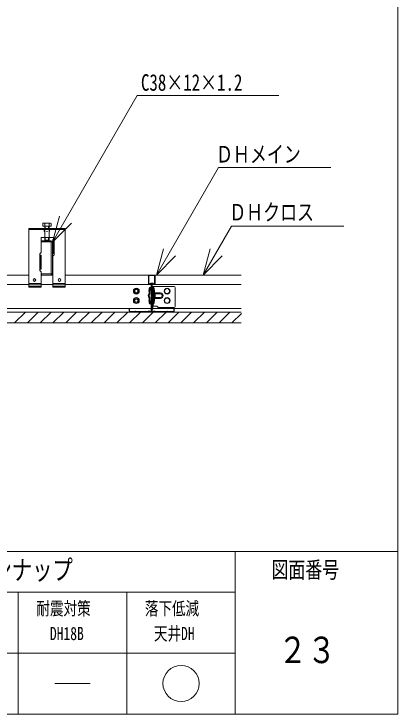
# Model space of a CAD drawing. Units: millimetres, scale not verified. Extents: x -205 to 205, y -142 to 142.
# Drawn here: x 162.5 to 205, y -142.5 to -65 of the extents above; entities that cross this region are included whole.
import ezdxf
from ezdxf.enums import TextEntityAlignment as Align

# ---------------------------------------------------------------- set-up
doc = ezdxf.new("R2010")
doc.units = ezdxf.units.MM
doc.header["$LTSCALE"] = 0.25
for name, color, linetype, lineweight in [('2-1_2-0', 7, 'Continuous', 18), ('2-3_2-2', 7, 'Continuous', 18), ('F-1_F-0 図枠', 7, 'Continuous', 18)]:
    doc.layers.add(name, color=color, linetype=linetype, lineweight=lineweight)
doc.styles.add('ＭＳ ゴシック', font='')
doc.styles.get('ＭＳ ゴシック').set_extended_font_data('MS Gothic')

msp = doc.modelspace()

# ---------------------------------------------------------------- linework, layer by layer
at = {"layer": '2-1_2-0'}
for p, q in [((165.8199, -88.155), (166.5127, -88.155)), ((165.9353, -88.205), (165.9353, -88.505)), ((166.3972, -88.205), (166.3972, -88.505)), ((166.6282, -88.205), (166.6282, -88.505)), ((164.1663, -88.755), (164.1663, -95.255)), ((166.1663, -88.755), (164.1663, -88.755)), ((164.1663, -88.755), (164.1663, -95.255)), ((166.1663, -88.875), (164.1663, -88.875)), ((165.8663, -88.9391), (165.8663, -89.0691)), ((165.9593, -89.0691), (165.8663, -89.0691)), ((165.9163, -88.505), (165.9163, -88.755)), ((165.9163, -88.755), (165.9163, -89.755)), ((165.9863, -88.505), (165.9863, -88.755)), ((166.1663, -89.0691), (166.1018, -89.0691)), ((166.1663, -88.755), (168.1663, -88.755)), ((166.1663, -88.875), (168.1663, -88.875)), ((166.1663, -89.0691), (166.2308, -89.0691)), ((166.3463, -88.505), (166.3463, -88.755)), ((166.3732, -89.0691), (166.4663, -89.0691)), ((166.4163, -88.505), (166.4163, -88.755)), ((166.4163, -88.755), (166.4163, -89.755)), ((166.4663, -88.9391), (166.4663, -89.0691)), ((168.1663, -88.755), (168.1663, -95.255)), ((165.5313, -89.755), (166.1663, -89.755)), ((165.9163, -89.755), (165.9163, -90.035)), ((165.9863, -89.755), (165.9863, -90.105)), ((166.9513, -89.755), (166.1663, -89.755)), ((166.3463, -89.755), (166.3463, -90.105)), ((166.9513, -91.655), (166.9513, -89.755)), ((165.5663, -90.105), (166.5863, -90.105)), ((165.5663, -90.105), (165.5663, -90.225)), ((165.5663, -90.225), (166.5863, -90.225)), ((165.9863, -90.105), (165.9163, -90.035)), ((166.3463, -90.105), (166.4163, -90.035)), ((166.6463, -90.285), (166.6463, -93.725)), ((166.7663, -90.285), (166.7663, -93.725)), ((166.9513, -89.955), (166.8013, -89.955)), ((166.8013, -91.505), (166.8013, -89.955)), ((166.9213, -91.505), (166.9213, -89.955)), ((165.3813, -93.405), (165.3813, -91.555)), ((165.3813, -91.705), (165.5313, -91.705)), ((165.4113, -93.255), (165.4113, -91.705)), ((165.5313, -93.255), (165.5313, -91.705)), ((166.8013, -91.505), (166.9513, -91.505)), ((166.9513, -91.655), (166.8013, -91.805)), ((166.8013, -91.805), (166.8013, -95.255)), ((165.3813, -93.255), (165.5313, -93.255)), ((165.3813, -93.405), (165.5313, -93.555)), ((165.5313, -93.555), (165.5313, -95.255)), ((164.1663, -93.905), (160.5167, -93.905)), ((166.8013, -93.905), (165.5313, -93.905)), ((165.5663, -93.905), (165.5663, -93.785)), ((166.5863, -93.785), (165.5663, -93.785)), ((187.6504, -93.905), (168.1663, -93.905)), ((177.3905, -94.005), (177.3905, -94.865)), ((177.4405, -94.865), (177.4405, -94.005)), ((177.4905, -93.905), (178.0205, -93.905)), ((177.4905, -93.955), (178.0205, -93.955)), ((178.0705, -94.865), (178.0705, -94.005)), ((178.1205, -94.005), (178.1205, -94.865)), ((164.1663, -94.965), (160.5167, -94.965)), ((164.1663, -94.8332), (165.5313, -94.8332)), ((164.1663, -94.9103), (165.5313, -94.9103)), ((164.1663, -95.135), (165.5313, -95.135)), ((164.1663, -95.255), (165.5313, -95.255)), ((166.8013, -94.965), (165.5313, -94.965)), ((168.1663, -94.8332), (166.8013, -94.8332)), ((168.1663, -94.9103), (166.8013, -94.9103)), ((168.1663, -95.135), (166.8013, -95.135)), ((168.1663, -95.255), (166.8013, -95.255)), ((187.6504, -94.965), (168.1663, -94.965)), ((177.5276, -94.8986), (177.6018, -94.8244)), ((177.5612, -94.9357), (177.6372, -94.8597)), ((177.6045, -95.235), (177.7055, -95.235)), ((177.6045, -95.285), (177.7055, -95.285)), ((177.7055, -94.888), (177.7055, -97.905)), ((177.7555, -94.888), (177.7555, -97.905)), ((177.8055, -94.888), (177.8055, -97.905)), ((177.9064, -95.235), (177.8055, -95.235)), ((177.9064, -95.285), (177.8055, -95.285)), ((177.8255, -95.185), (177.8255, -97.335)), ((177.9355, -95.185), (177.8255, -95.185)), ((177.9498, -94.9357), (177.8738, -94.8597)), ((177.9834, -94.8986), (177.9091, -94.8244)), ((177.9255, -97.335), (177.9255, -95.185)), ((177.9355, -95.185), (180.2555, -95.185)), ((180.3555, -95.285), (180.3555, -97.385)), ((177.4365, -95.6522), (177.4717, -95.4522)), ((177.4913, -95.652), (177.4365, -95.652)), ((177.4638, -95.7038), (177.4365, -95.652)), ((177.4567, -95.9307), (177.4638, -95.7038)), ((177.4954, -95.7038), (177.4638, -95.7038)), ((177.4717, -95.452), (177.4746, -95.3609)), ((177.4717, -95.452), (177.5218, -95.452)), ((177.4854, -95.685), (177.5207, -95.485)), ((177.5355, -95.685), (177.4854, -95.685)), ((177.5128, -95.7368), (177.4854, -95.685)), ((177.5067, -95.9323), (177.5128, -95.7368)), ((177.5628, -95.7368), (177.5128, -95.7368)), ((177.5355, -95.685), (177.5708, -95.485)), ((177.5628, -95.7368), (177.5355, -95.685)), ((177.5566, -95.9339), (177.5746, -95.3641)), ((177.6045, -95.335), (177.7055, -95.335)), ((177.9064, -95.335), (177.8055, -95.335)), ((177.8255, -95.335), (177.9255, -95.335)), ((177.9255, -96.005), (177.8255, -96.005)), ((178.7255, -95.885), (177.9255, -95.885)), ((178.7255, -95.985), (177.9255, -95.985)), ((177.9543, -95.9339), (177.9364, -95.3641)), ((177.9755, -95.685), (177.9402, -95.485)), ((177.9402, -95.485), (177.9902, -95.485)), ((177.9481, -95.7368), (177.9755, -95.685)), ((177.9481, -95.7368), (177.9981, -95.7368)), ((177.9755, -95.685), (178.0255, -95.685)), ((177.9902, -95.485), (177.9864, -95.3625)), ((178.0392, -95.452), (177.9892, -95.452)), ((178.0255, -95.685), (177.9902, -95.485)), ((177.9981, -95.7368), (178.0255, -95.685)), ((178.0043, -95.9323), (177.9981, -95.7368)), ((178.0156, -95.7038), (178.0471, -95.7038)), ((178.0197, -95.652), (178.0745, -95.652)), ((178.0392, -95.452), (178.0363, -95.3609)), ((178.0745, -95.6522), (178.0392, -95.4522)), ((178.0471, -95.7038), (178.0745, -95.652)), ((178.0543, -95.9307), (178.0471, -95.7038)), ((177.4638, -96.6662), (177.4365, -96.718)), ((177.4365, -96.7178), (177.4717, -96.9178)), ((177.4913, -96.718), (177.4365, -96.718)), ((177.4567, -96.4393), (177.4638, -96.6662)), ((177.4954, -96.6662), (177.4638, -96.6662)), ((177.5128, -96.6332), (177.4854, -96.685)), ((177.4854, -96.685), (177.5207, -96.885)), ((177.5355, -96.685), (177.4854, -96.685)), ((177.5067, -96.4377), (177.4953, -96.4075)), ((177.5067, -96.4377), (177.5128, -96.6332)), ((177.5628, -96.6332), (177.5128, -96.6332)), ((177.5628, -96.6332), (177.5355, -96.685)), ((177.5355, -96.685), (177.5708, -96.885)), ((177.5566, -96.4361), (177.5746, -97.0059)), ((177.8255, -96.365), (177.9255, -96.365)), ((178.7255, -96.385), (177.9255, -96.385)), ((178.7255, -96.485), (177.9255, -96.485)), ((177.9543, -96.4361), (177.9364, -97.0059)), ((177.9755, -96.685), (177.9402, -96.885)), ((177.9481, -96.6332), (177.9981, -96.6332)), ((177.9481, -96.6332), (177.9755, -96.685)), ((177.9755, -96.685), (178.0255, -96.685)), ((178.0255, -96.685), (177.9902, -96.885)), ((178.0043, -96.4377), (177.9981, -96.6332)), ((177.9981, -96.6332), (178.0255, -96.685)), ((178.0156, -96.6662), (178.0471, -96.6662)), ((178.0197, -96.718), (178.0745, -96.718)), ((178.0745, -96.7178), (178.0392, -96.9178)), ((178.0543, -96.4393), (178.0471, -96.6662)), ((178.0471, -96.6662), (178.0745, -96.718)), ((187.6504, -97.605), (160.5167, -97.605)), ((175.2555, -97.905), (175.2555, -97.605)), ((175.2555, -97.605), (175.3055, -97.605)), ((175.3055, -97.605), (175.3055, -97.905)), ((177.4717, -96.918), (177.4746, -97.0091)), ((177.4717, -96.918), (177.5218, -96.918)), ((177.5207, -96.885), (177.5246, -97.0075)), ((177.5708, -96.885), (177.5207, -96.885)), ((177.6045, -97.035), (177.7055, -97.035)), ((177.6045, -97.085), (177.7055, -97.085)), ((177.6045, -97.135), (177.7055, -97.135)), ((177.7055, -97.395), (177.8755, -97.395)), ((177.9064, -97.035), (177.8055, -97.035)), ((177.9064, -97.085), (177.8055, -97.085)), ((177.9064, -97.135), (177.8055, -97.135)), ((177.8255, -97.035), (177.9255, -97.035)), ((177.8255, -97.335), (178.3255, -97.335)), ((177.9402, -96.885), (177.9902, -96.885)), ((177.9902, -96.885), (177.9864, -97.0075)), ((178.0392, -96.918), (177.9892, -96.918)), ((178.0392, -96.918), (178.0363, -97.0091)), ((178.3255, -97.335), (178.4755, -97.485)), ((178.4755, -97.485), (180.2555, -97.485)), ((180.2555, -97.905), (180.2555, -97.605)), ((187.6504, -98.005), (155.5167, -98.005)), ((162.5878, -99.205), (163.7878, -98.005)), ((164.002, -99.205), (165.202, -98.005)), ((165.4162, -99.205), (166.6162, -98.005)), ((166.8304, -99.205), (168.0304, -98.005)), ((168.2446, -99.205), (169.4446, -98.005)), ((169.6588, -99.205), (170.8588, -98.005)), ((171.0731, -99.205), (172.2731, -98.005)), ((172.4873, -99.205), (173.6873, -98.005)), ((173.9015, -99.205), (175.1015, -98.005)), ((175.3157, -99.205), (176.5157, -98.005)), ((175.3555, -97.955), (175.9282, -97.955)), ((175.3555, -98.005), (175.9282, -98.005)), ((175.956, -97.9355), (175.9423, -97.9491)), ((175.9913, -97.9709), (175.9777, -97.9845)), ((176.0196, -97.9709), (176.0333, -97.9845)), ((176.0686, -97.9491), (176.055, -97.9355)), ((176.0989, -97.955), (176.0828, -97.955)), ((176.0989, -98.005), (176.0828, -98.005)), ((176.212, -97.955), (176.2689, -97.955)), ((176.212, -98.005), (176.2689, -98.005)), ((176.382, -97.955), (176.4389, -97.955)), ((176.4389, -98.005), (176.382, -98.005)), ((176.552, -97.955), (176.6089, -97.955)), ((176.6089, -98.005), (176.552, -98.005)), ((176.722, -97.955), (176.7789, -97.955)), ((176.722, -98.005), (176.7789, -98.005)), ((176.7299, -99.205), (177.9299, -98.005)), ((176.892, -97.955), (176.9489, -97.955)), ((176.9489, -98.005), (176.892, -98.005)), ((177.3503, -97.955), (177.062, -97.955)), ((177.062, -98.005), (177.349, -98.005)), ((177.381, -97.9407), (177.3965, -97.9222)), ((177.4348, -97.9543), (177.4193, -97.9729)), ((177.4961, -97.9543), (177.5117, -97.9729)), ((177.55, -97.9407), (177.5344, -97.9222)), ((177.6555, -97.955), (177.5806, -97.955)), ((177.5806, -98.005), (177.6555, -98.005)), ((177.8555, -97.955), (177.9303, -97.955)), ((177.9303, -98.005), (177.8555, -98.005)), ((177.961, -97.9407), (177.9765, -97.9222)), ((178.0148, -97.9543), (177.9993, -97.9729)), ((178.0761, -97.9543), (178.0917, -97.9729)), ((178.13, -97.9407), (178.1144, -97.9222)), ((178.1441, -99.205), (179.3441, -98.005)), ((178.1606, -97.955), (178.4489, -97.955)), ((178.162, -98.005), (178.4489, -98.005)), ((178.6189, -97.955), (178.562, -97.955)), ((178.562, -98.005), (178.6189, -98.005)), ((178.7889, -97.955), (178.732, -97.955)), ((178.732, -98.005), (178.7889, -98.005)), ((178.9589, -97.955), (178.902, -97.955)), ((178.902, -98.005), (178.9589, -98.005)), ((179.1289, -97.955), (179.072, -97.955)), ((179.072, -98.005), (179.1289, -98.005)), ((179.2989, -97.955), (179.242, -97.955)), ((179.242, -98.005), (179.2989, -98.005)), ((179.412, -97.955), (179.4282, -97.955)), ((179.412, -98.005), (179.4282, -98.005)), ((179.4423, -97.9491), (179.456, -97.9355)), ((179.4913, -97.9709), (179.4777, -97.9845)), ((179.5196, -97.9709), (179.5333, -97.9845)), ((179.555, -97.9355), (179.5686, -97.9491)), ((179.5583, -99.205), (180.7583, -98.005)), ((180.1555, -97.955), (179.5828, -97.955)), ((180.1555, -98.005), (179.5828, -98.005)), ((180.9725, -99.205), (182.1725, -98.005)), ((182.3868, -99.205), (183.5868, -98.005)), ((183.801, -99.205), (185.001, -98.005)), ((185.2152, -99.205), (186.4152, -98.005)), ((186.6294, -99.205), (187.6792, -98.1552))]:
    msp.add_line(p, q, dxfattribs=at)
for points in [[(165.7044, -88.205), (165.7044, -88.505), (166.6282, -88.505)], [(165.3813, -91.555), (165.5313, -91.405), (165.5313, -89.755)], [(166.4163, -89.755), (166.4163, -90.035), (165.9163, -90.035)], [(187.6504, -99.205), (155.5167, -99.205), (155.5167, -93.905)], [(177.5708, -95.485), (177.5207, -95.485), (177.5246, -95.3625)], [(177.7055, -97.695), (177.8755, -97.695), (177.8755, -97.395)], [(180.2555, -97.605), (180.2055, -97.605), (180.2055, -97.905)]]:
    msp.add_lwpolyline(points, dxfattribs=at)
for centre, radius in [((164.7738, -94.455), 0.15), ((167.5588, -94.4543), 0.15), ((176.0555, -95.685), 0.325), ((176.0555, -95.685), 0.275), ((176.0555, -95.685), 0.175), ((179.4555, -95.685), 0.325), ((179.4555, -95.685), 0.275), ((176.0555, -96.735), 0.325), ((176.0555, -96.735), 0.275), ((176.0555, -96.735), 0.175), ((179.4555, -96.735), 0.325), ((179.4555, -96.735), 0.275)]:
    msp.add_circle(centre, radius, dxfattribs=at)
for centre, radius, start, end in [((165.8199, -88.3133), 0.1583, 43.17355, 136.82645), ((166.1663, -88.7133), 0.5583, 65.5673, 114.4327), ((166.5127, -88.3133), 0.1583, 43.17355, 136.82645), ((166.5863, -90.285), 0.18, 0, 90), ((166.5863, -90.285), 0.06, 0, 90), ((166.5863, -93.725), 0.18, 270, 0), ((166.5863, -93.725), 0.06, 270, 0), ((177.4905, -94.005), 0.1, 90, 180), ((177.4905, -94.005), 0.05, 90, 180), ((178.0205, -94.005), 0.1, 0, 90), ((178.0205, -94.005), 0.05, 0, 90), ((177.4905, -94.865), 0.1, 180, 315), ((177.4905, -94.865), 0.05, 180, 317.84797), ((177.6045, -95.365), 0.13, 90, 178.19815), ((177.6045, -95.365), 0.08, 90, 178.19815), ((177.6655, -94.888), 0.09, 0, 135), ((177.6655, -94.888), 0.04, 0, 135), ((177.8455, -94.888), 0.09, 45, 180), ((177.8455, -94.888), 0.04, 45, 180), ((177.9064, -95.365), 0.13, 1.80185, 90), ((177.9064, -95.365), 0.08, 1.80185, 90), ((178.0205, -94.865), 0.1, 225, 0), ((178.0205, -94.865), 0.05, 222.15203, 0), ((180.2555, -95.285), 0.1, 0, 90), ((177.7655, -96.185), 0.4, 140.5317, 219.4683), ((177.7655, -96.185), 0.35, 140.5317, 219.4683), ((177.7655, -96.185), 0.3, 140.5317, 219.4683), ((177.4567, -95.9307), 0.05, 320.5317, 358.19815), ((177.4567, -95.9307), 0.1, 320.5317, 358.19815), ((177.6045, -95.365), 0.03, 90, 178.19815), ((177.9064, -95.365), 0.03, 1.80185, 90), ((178.0543, -95.9307), 0.1, 181.80185, 219.4683), ((177.7455, -96.185), 0.3, 320.5317, 39.4683), ((178.0543, -95.9307), 0.05, 181.80185, 219.4683), ((177.7455, -96.185), 0.35, 320.5317, 39.4683), ((177.7455, -96.185), 0.4, 320.5317, 39.4683), ((178.7255, -96.185), 0.3, 270, 90), ((178.7255, -96.185), 0.2, 270, 90), ((177.4567, -96.4393), 0.1, 1.80185, 39.4683), ((178.0543, -96.4393), 0.1, 140.5317, 178.19815), ((178.0543, -96.4393), 0.05, 140.5317, 178.19815), ((177.6045, -97.005), 0.13, 181.80185, 270), ((177.6045, -97.005), 0.08, 181.80185, 270), ((177.6045, -97.005), 0.03, 181.80185, 270), ((177.9064, -97.005), 0.03, 270, 358.19815), ((177.9064, -97.005), 0.08, 270, 358.19815), ((177.9064, -97.005), 0.13, 270, 358.19815), ((180.2555, -97.385), 0.1, 270, 0), ((175.3555, -97.905), 0.1, 180, 270), ((175.3555, -97.905), 0.05, 180, 270), ((175.9282, -97.935), 0.02, 270, 315), ((175.9282, -97.935), 0.07, 270, 315), ((176.0055, -97.985), 0.07, 45, 135), ((176.0055, -97.985), 0.02, 45, 135), ((176.0828, -97.935), 0.07, 225, 270), ((176.0828, -97.935), 0.02, 225, 270), ((176.0989, -97.935), 0.02, 270, 308.94244), ((176.0989, -97.935), 0.07, 270, 308.94244), ((176.1555, -98.005), 0.07, 51.05756, 128.94244), ((176.1555, -98.005), 0.02, 53.1301, 128.94244), ((176.212, -97.935), 0.07, 231.05756, 270), ((176.212, -97.935), 0.02, 231.05756, 270), ((176.2689, -97.935), 0.02, 270, 308.94244), ((176.2689, -97.935), 0.07, 270, 308.94244), ((176.3255, -98.005), 0.07, 51.05756, 128.94244), ((176.3255, -98.005), 0.02, 51.05756, 126.8699), ((176.382, -97.935), 0.07, 231.05756, 270), ((176.382, -97.935), 0.02, 231.05756, 270), ((176.4389, -97.935), 0.02, 270, 308.94244), ((176.4389, -97.935), 0.07, 270, 308.94244), ((176.4955, -98.005), 0.07, 51.05756, 128.94244), ((176.4955, -98.005), 0.02, 51.05756, 126.8699), ((176.552, -97.935), 0.07, 231.05756, 270), ((176.552, -97.935), 0.02, 231.05756, 270), ((176.6089, -97.935), 0.02, 270, 308.94244), ((176.6089, -97.935), 0.07, 270, 308.94244), ((176.6655, -98.005), 0.07, 51.05756, 128.94244), ((176.6655, -98.005), 0.02, 51.05756, 126.8699), ((176.722, -97.935), 0.07, 231.05756, 270), ((176.722, -97.935), 0.02, 231.05756, 270), ((176.7789, -97.935), 0.02, 270, 308.94244), ((176.7789, -97.935), 0.07, 270, 308.94244), ((176.8355, -98.005), 0.07, 51.05756, 128.94244), ((176.8355, -98.005), 0.02, 51.05756, 126.8699), ((176.892, -97.935), 0.07, 231.05756, 270), ((176.892, -97.935), 0.02, 231.05756, 270), ((176.9489, -97.935), 0.02, 270, 308.94244), ((176.9489, -97.935), 0.07, 270, 308.94244), ((177.0055, -98.005), 0.07, 51.05756, 128.94244), ((177.0055, -98.005), 0.02, 51.05756, 126.8699), ((177.062, -97.935), 0.07, 231.05756, 270), ((177.062, -97.935), 0.02, 231.05756, 270), ((177.3503, -97.915), 0.04, 270, 320), ((177.3503, -97.915), 0.09, 270, 320), ((177.4655, -97.98), 0.09, 40, 140), ((177.4655, -97.98), 0.04, 40, 140), ((177.5806, -97.915), 0.09, 220, 270), ((177.5806, -97.915), 0.04, 220, 270), ((177.6555, -97.905), 0.05, 270, 0), ((177.6555, -97.905), 0.1, 270, 0), ((177.8555, -97.905), 0.1, 180, 270), ((177.8555, -97.905), 0.05, 180, 270), ((177.9303, -97.915), 0.04, 270, 320), ((177.9303, -97.915), 0.09, 270, 320), ((178.0455, -97.98), 0.09, 40, 140), ((178.0455, -97.98), 0.04, 40, 140), ((178.1606, -97.915), 0.09, 220, 270), ((178.1606, -97.915), 0.04, 220, 270), ((178.4489, -97.935), 0.02, 270, 308.94244), ((178.4489, -97.935), 0.07, 270, 308.94244), ((178.5055, -98.005), 0.07, 51.05756, 128.94244), ((178.5055, -98.005), 0.02, 53.1301, 128.94244), ((178.562, -97.935), 0.07, 231.05756, 270), ((178.562, -97.935), 0.02, 231.05756, 270), ((178.6189, -97.935), 0.02, 270, 308.94244), ((178.6189, -97.935), 0.07, 270, 308.94244), ((178.6755, -98.005), 0.07, 51.05756, 128.94244), ((178.6755, -98.005), 0.02, 53.1301, 128.94244), ((178.732, -97.935), 0.07, 231.05756, 270), ((178.732, -97.935), 0.02, 231.05756, 270), ((178.7889, -97.935), 0.02, 270, 308.94244), ((178.7889, -97.935), 0.07, 270, 308.94244), ((178.8455, -98.005), 0.07, 51.05756, 128.94244), ((178.8455, -98.005), 0.02, 53.1301, 128.94244), ((178.902, -97.935), 0.07, 231.05756, 270), ((178.902, -97.935), 0.02, 231.05756, 270), ((178.9589, -97.935), 0.02, 270, 308.94244), ((178.9589, -97.935), 0.07, 270, 308.94244), ((179.0155, -98.005), 0.07, 51.05756, 128.94244), ((179.0155, -98.005), 0.02, 53.1301, 128.94244), ((179.072, -97.935), 0.07, 231.05756, 270), ((179.072, -97.935), 0.02, 231.05756, 270), ((179.1289, -97.935), 0.02, 270, 308.94244), ((179.1289, -97.935), 0.07, 270, 308.94244), ((179.1855, -98.005), 0.07, 51.05756, 128.94244), ((179.1855, -98.005), 0.02, 53.1301, 128.94244), ((179.242, -97.935), 0.07, 231.05756, 270), ((179.242, -97.935), 0.02, 231.05756, 270), ((179.2989, -97.935), 0.02, 270, 308.94244), ((179.2989, -97.935), 0.07, 270, 308.94244), ((179.3555, -98.005), 0.07, 51.05756, 128.94244), ((179.3555, -98.005), 0.02, 51.05756, 126.8699), ((179.412, -97.935), 0.07, 231.05756, 270), ((179.412, -97.935), 0.02, 231.05756, 270), ((179.4282, -97.935), 0.02, 270, 315), ((179.4282, -97.935), 0.07, 270, 315), ((179.5055, -97.985), 0.07, 45, 135), ((179.5055, -97.985), 0.02, 45, 135), ((179.5828, -97.935), 0.07, 225, 270), ((179.5828, -97.935), 0.02, 225, 270), ((180.1555, -97.905), 0.1, 270, 0), ((180.1555, -97.905), 0.05, 270, 0)]:
    msp.add_arc(centre, radius, start, end, dxfattribs=at)
at = {"layer": '2-3_2-2'}
for p, q in [((176.1443, -74.0418), (191.8119, -74.0418)), ((185.1382, -82.0115), (197.5715, -82.0115)), ((166.7663, -90.285), (167.5427, -87.3872)), ((186.5679, -88.4783), (183.4348, -93.905)), ((186.5679, -88.4783), (199.0012, -88.4783)), ((178.2714, -93.905), (179.0479, -91.0072)), ((183.4348, -93.905), (184.2112, -91.0072)), ((183.4348, -93.905), (185.5561, -91.7837))]:
    msp.add_line(p, q, dxfattribs=at)
for points in [[(176.1443, -74.0418), (166.7663, -90.285), (168.8876, -88.1637)], [(185.1382, -82.0115), (178.2714, -93.905), (180.3928, -91.7837)]]:
    msp.add_lwpolyline(points, dxfattribs=at)
at = {"layer": 'F-1_F-0 図枠'}
for p, q in [((205, -142.5), (205, 142.5)), ((-205, -124.5), (205, -124.5)), ((187, -142.5), (187, -124.5)), ((139, -129), (187, -129)), ((163, -142.5), (163, -129)), ((175, -142.5), (175, -129)), ((139, -135.75), (187, -135.75)), ((167.0492, -139.125), (170.9508, -139.125)), ((-205, -142.5), (205, -142.5))]:
    msp.add_line(p, q, dxfattribs=at)
msp.add_circle((181, -139.125), 2, dxfattribs=at)

# ---------------------------------------------------------------- texts
at = {"layer": '2-3_2-2', "style": 'ＭＳ ゴシック', "width": 0.75}
for s, p in [('C38×12×1.2', (176.5654, -74.0558)), ('ＤＨメイン', (184.8694, -81.9987)), ('ＤＨクロス', (186.3281, -88.4165))]:
    msp.add_text(s, height=1.833, dxfattribs=at).set_placement(p, align=Align.BOTTOM_LEFT)
at = {"layer": 'F-1_F-0 図枠', "style": 'ＭＳ ゴシック'}
for s, height, width, p in [('適用ラインナップ', 2.199, 0.75, (151.0357, -128.308)), ('図面番号', 1.833, 0.75, (191, -128)), ('耐震対策', 1.466, 0.75, (165, -131.9875)), ('落下低減', 1.466, 0.75, (177, -131.9875)), ('DH18B', 1.466, 0.75, (166.5, -134.7625)), ('天井DH', 1.466, 0.75, (178, -134.7625)), ('２３', 2.933, 0.8, (191.75, -137.75))]:
    msp.add_text(s, height=height, dxfattribs=dict(at, width=width)).set_placement(p, align=Align.BOTTOM_LEFT)

doc.saveas('drawing.dxf')
